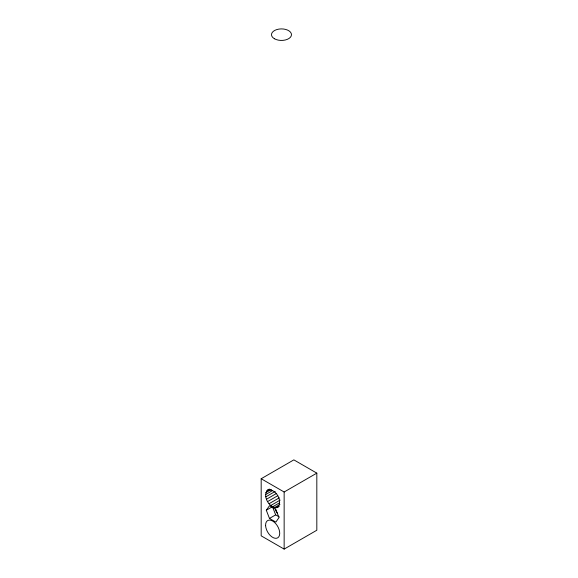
<?xml version="1.0" encoding="UTF-8"?>
<svg xmlns="http://www.w3.org/2000/svg" width="578" height="578" viewBox="0 0 578 578"><rect width="100%" height="100%" fill="white"/><g stroke="black" fill="none" stroke-linecap="round" stroke-linejoin="round"><path stroke-width="0.87" d="M279.21 506.407C270.562 512.057 260.006 493.771 269.218 489.104M267.665 490.007C275.677 488.078 283.328 501.328 277.657 507.311M266.299 510.244L269.478 505.721L275.836 509.391L279.015 517.585L275.836 522.107L269.478 518.437L266.299 510.244L272.484 506.675M261.177 478.736L293.855 459.871L316.823 473.136L316.823 530.236L284.145 549.1L261.177 535.842L261.177 478.736L284.145 492.001L316.823 473.136M266.545 491.047L269.651 489.248M265.837 492.608L271.284 489.465M265.598 494.58L272.599 490.534M265.837 496.827L275.171 491.437M266.545 499.204L276.652 493.366M267.665 501.538L277.78 495.7M269.124 503.684L279.239 497.846M270.829 505.483L280.164 500.093M272.657 506.812L279.658 502.773M274.485 507.592L279.933 504.45M276.19 507.759L278.524 506.415M269.478 518.437L275.663 514.868L279.196 516.913M272.802 507.498L275.663 514.868M284.145 492.001L284.145 549.1M277.447 513.286A4.992 2.883 60 0 1 275.33 508.799M274.427 38.748A9.992 5.766 0 0 0 291.139 36.161A9.992 5.766 0 0 0 278.907 29.095A9.992 5.766 0 0 0 274.427 38.748M265.613 525.698A9.992 5.766 60 0 0 276.602 538.255A9.992 5.766 60 0 0 275.764 523.675A9.992 5.766 60 0 0 265.613 525.698"/></g></svg>
